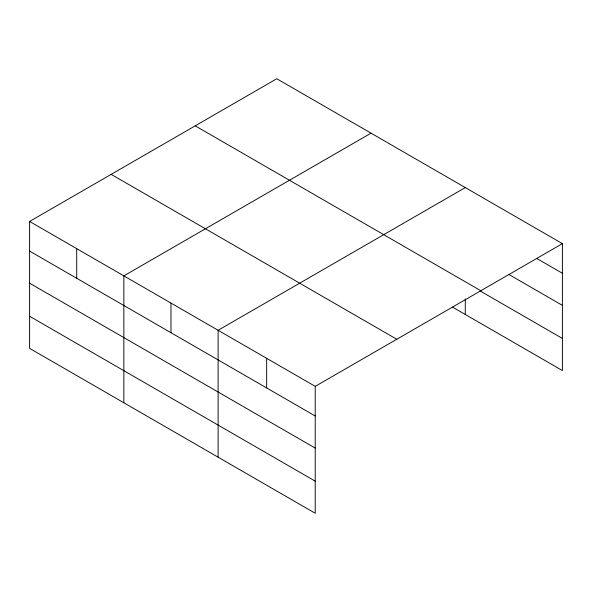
<?xml version="1.0" encoding="UTF-8"?>
<svg xmlns="http://www.w3.org/2000/svg" width="592" height="592" viewBox="0 0 592 592"><rect width="100%" height="100%" fill="white"/><g stroke="black" fill="none" stroke-linecap="round" stroke-linejoin="round"><path stroke-width="0.89" d="M29.6 221.452L315.218 386.354L315.218 513.257L29.6 348.362L29.6 221.452L276.782 78.743L562.4 243.638L562.4 370.548L452.51 307.1M371.036 133.156L123.854 275.872L123.854 402.775M465.29 187.575L218.108 330.284L218.108 457.194M315.218 386.354L562.4 243.638M536.929 258.571L562.4 273.275M509.068 274.584L562.4 305.376M195.212 125.837L480.83 290.739M480.415 291.116L562.4 338.446M111.17 174.359L396.788 339.26M29.6 251.089L315.218 415.984M29.6 283.191L315.218 448.085M29.6 316.261L315.218 481.155M465.29 298.893L465.29 314.485M266.659 358.315L266.659 387.952M170.977 303.074L170.977 332.711M76.723 248.662L76.723 278.299"/></g></svg>
